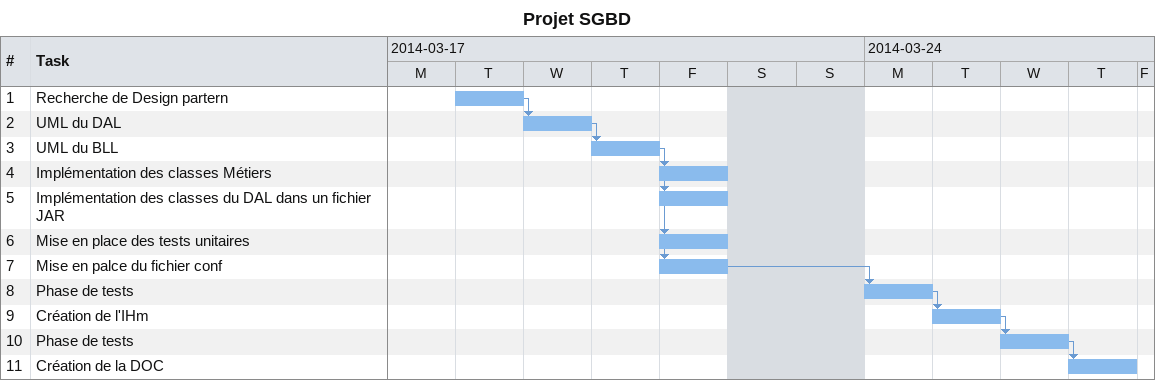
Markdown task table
Projet SGBD

| ID | Task | Start | Finish | Predecessors |
|---|---|---|---|---|
| 1 | Recherche de Design partern | 2014-03-18 | 2014-03-18 |  |
| 2 | UML du DAL | 2014-03-19 | 2014-03-19 | 1 |
| 3 | UML du BLL | 2014-03-20 | 2014-03-20 | 2 |
| 4 | Implémentation des classes Métiers | 2014-03-21 | 2014-03-21 | 3 |
| 5 | Implémentation des classes du DAL dans un fichier JAR | 2014-03-21 | 2014-03-21 | 3 |
| 6 | Mise en place des tests unitaires | 2014-03-21 | 2014-03-21 | 3 |
| 7 | Mise en palce du fichier conf | 2014-03-21 | 2014-03-21 | 3 |
| 8 | Phase de tests | 2014-03-24 | 2014-03-24 | 7 |
| 9 | Création de l'IHm | 2014-03-25 | 2014-03-25 | 8 |
| 10 | Phase de tests | 2014-03-26 | 2014-03-26 | 9 |
| 11 | Création de la DOC | 2014-03-27 | 2014-03-27 | 10 |
